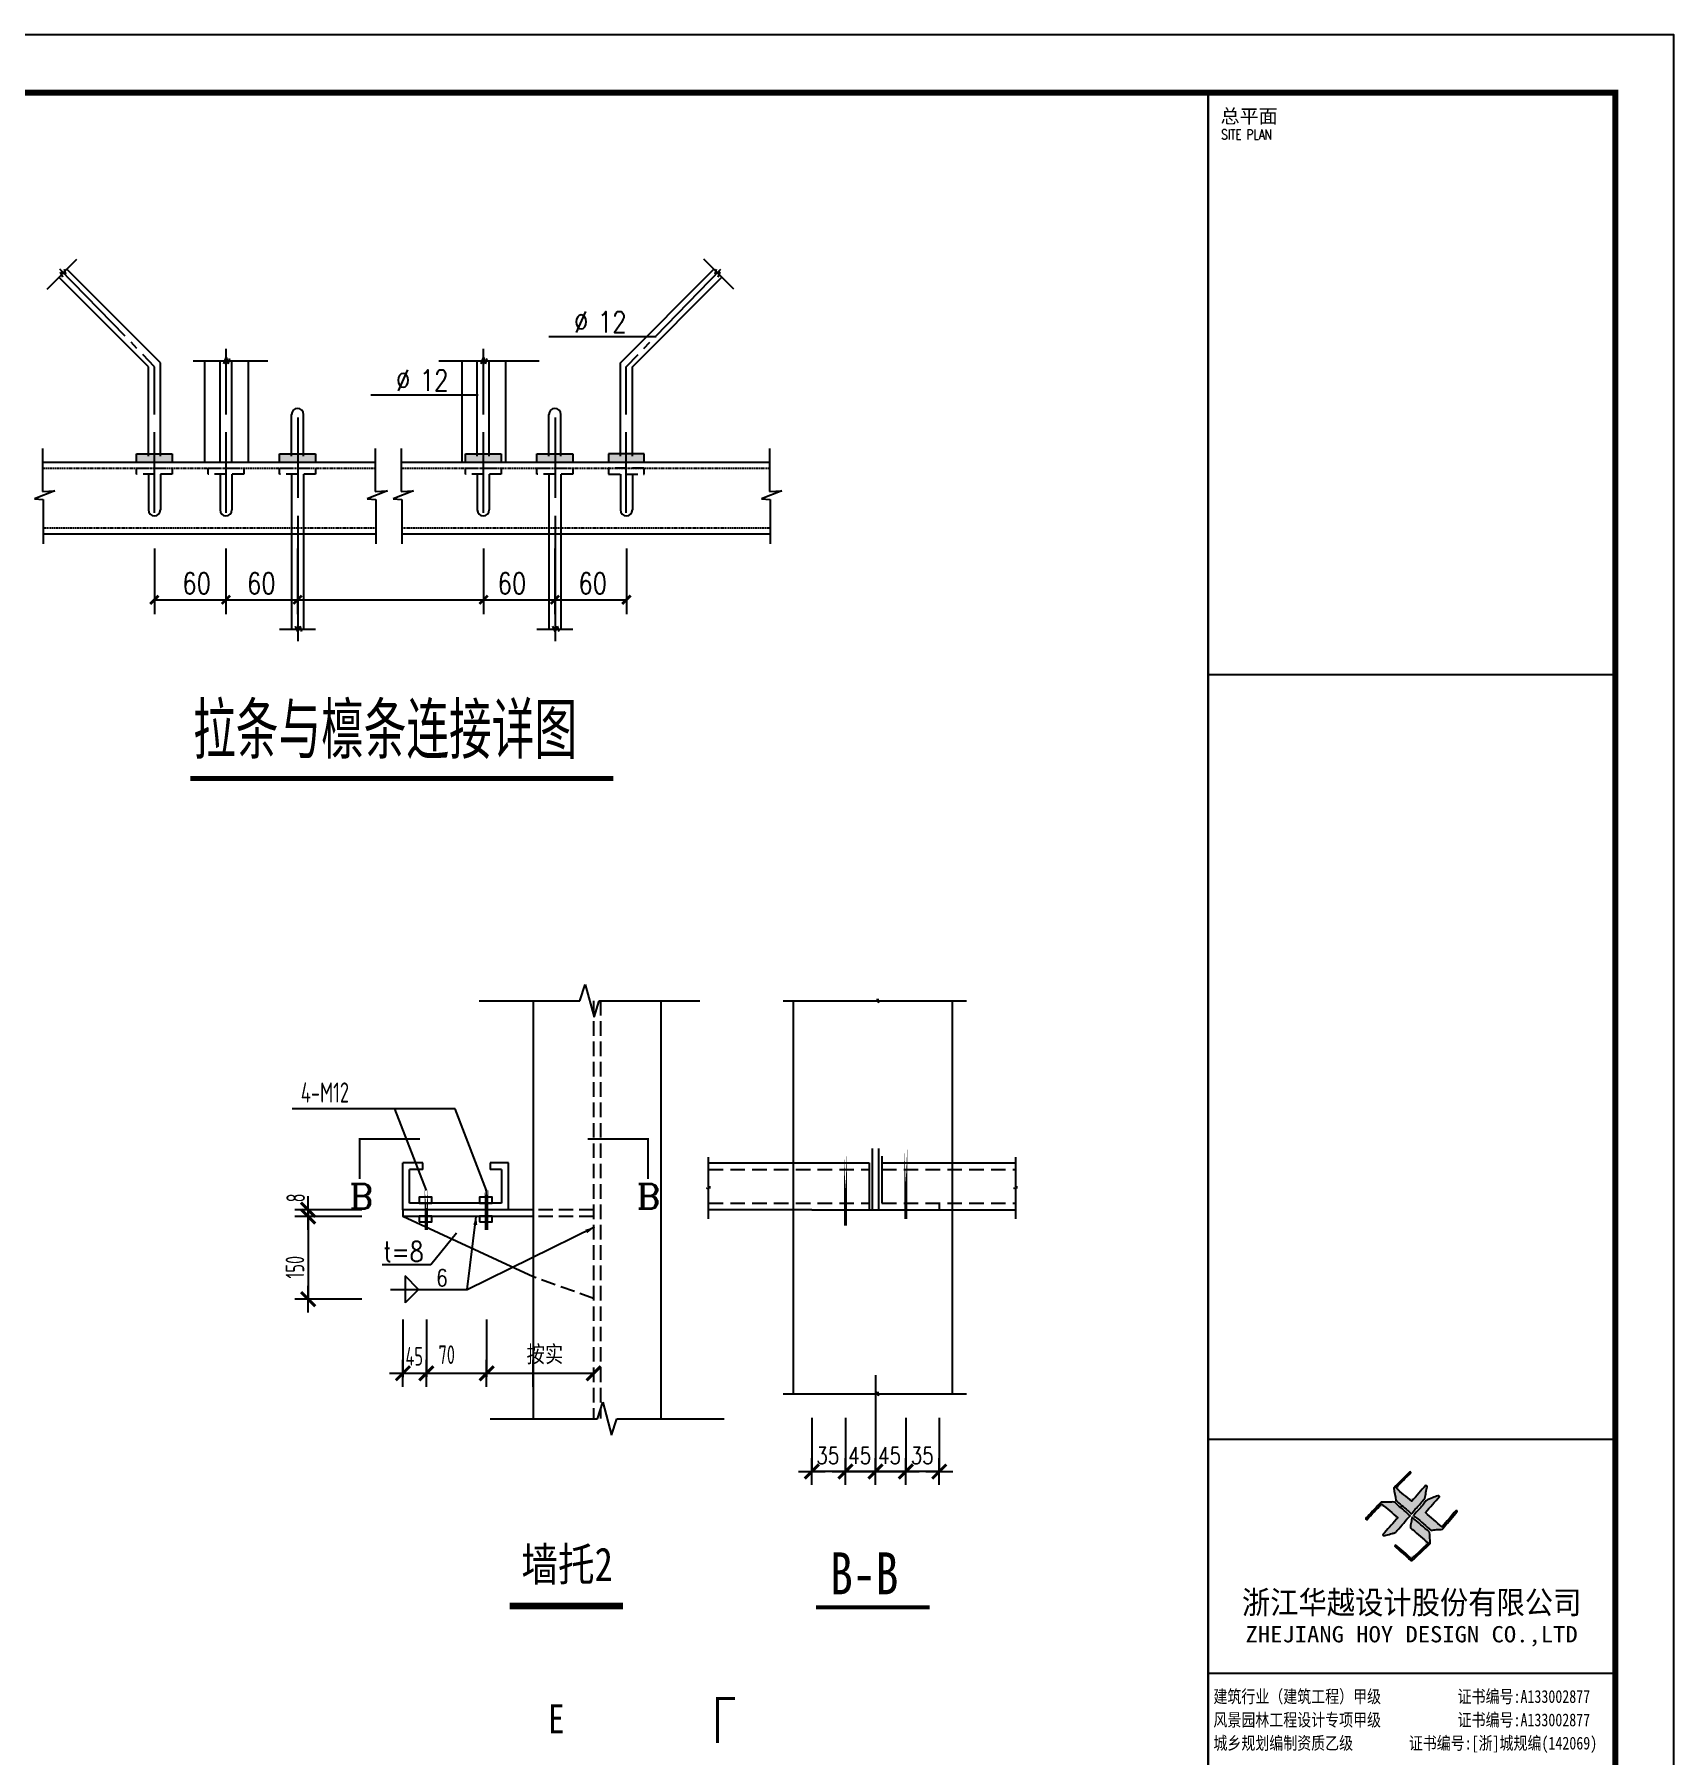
# Model space of a CAD drawing. Extents: x 492302 to 683319, y -252071 to 755100.
# Drawn here: x 549251 to 577425, y -222247 to -192671 of the extents above; entities that cross this region are included whole.
import ezdxf
from ezdxf.enums import TextEntityAlignment as Align

# ---------------------------------------------------------------- set-up
doc = ezdxf.new("R2010")
doc.units = 0
doc.header["$LTSCALE"] = 1000
doc.header["$MEASUREMENT"] = 0
for name, pattern in [('CENTER2', [28.575, 19.05, -3.175, 3.175, -3.175]), ('DASH', [0.35, 0.25, -0.1]), ('HIDDEN', [0.375, 0.25, -0.125]), ('HIDDEN2', [0.45, 0.3, -0.15])]:
    doc.linetypes.add(name, pattern=pattern)
for name, color, linetype in [('03', 3, 'Continuous'), ('1', 7, 'Continuous'), ('3T_WOOD', 21, 'Continuous'), ('COLUMN', 9, 'Continuous'), ('C型钢', 6, 'Continuous'), ('dim', 7, 'Continuous'), ('OTHER', 7, 'Continuous'), ('PUB_DIM', 171, 'Continuous'), ('PUB_TEXT', 7, 'Continuous'), ('PUB_TITLE', 171, 'Continuous'), ('TK', 4, 'Continuous'), ('中粗线', 2, 'Continuous'), ('水平支撑', 4, 'Continuous'), ('细线', 7, 'Continuous')]:
    doc.layers.add(name, color=color, linetype=linetype)
doc.layers.add('10', color=7, linetype='Continuous', lineweight=35)
doc.styles.add('-宋体', font='', dxfattribs={"width": 0.8})
doc.styles.add('_HZDX', font='txt.shx', dxfattribs={"width": 0.8, "bigfont": 'HZDX.shx'})
doc.styles.add('_HZTXT', font='txt.shx', dxfattribs={"width": 0.8, "bigfont": 'hztxt.shx'})
doc.styles.add('_TSSDENG', font='TSSDENG', dxfattribs={"width": 0.666667})
doc.styles.add('COMP', font='COMPLEX.shx', dxfattribs={"bigfont": 'hztxt'})
doc.styles.add('HT', font='simhei.ttf', dxfattribs={"width": 0.8})
doc.styles.add('HZTXT', font='tssdeng.shx', dxfattribs={"width": 0.7, "bigfont": 'hztxt.shx'})
doc.styles.add('HZTXT1', font='romans__.ttf', dxfattribs={"width": 0.75, "bigfont": 'HZTXT.SHX'})
doc.styles.add('ROMANS', font='romans__.ttf', dxfattribs={"width": 0.65, "height": 231.275})
doc.styles.add('图签宋体', font='', dxfattribs={"height": 300})
doc.styles.add('图签黑体', font='simhei.ttf', dxfattribs={"height": 550})
doc.styles.get('-宋体').set_extended_font_data('SimSun')
doc.styles.get('图签宋体').set_extended_font_data('NSimSun')

# ---------------------------------------------------------------- blocks, each defined once
blk = doc.blocks.new('X1')
at = {"layer": 'COLUMN', "ltscale": 10}
for p, q in [((-200, 0), (200, 0)), ((0, -200), (0, 200))]:
    blk.add_line(p, q, dxfattribs=at)
at = {"layer": 'COLUMN', "ltscale": 10, "const_width": 45}
blk.add_lwpolyline([(-106, -106), (106, 106)], dxfattribs=at)
blk = doc.blocks.new('Q321312312321321')
at = {"layer": '中粗线'}
h = blk.add_hatch(color=256, dxfattribs=at)
h.paths.add_polyline_path([(295313, -84983), (295313, -84767), (294854, -84767), (294854, -84983)])
h.paths.add_polyline_path([(295772, -84983), (295772, -84767), (295313, -84767), (295313, -84983)])
h = blk.add_hatch(color=256, dxfattribs=at)
h.paths.add_polyline_path([(298985, -84983), (298985, -84767), (298526, -84767), (298526, -84983)])
h.paths.add_polyline_path([(299444, -84983), (299444, -84767), (298985, -84767), (298985, -84983)])
h = blk.add_hatch(color=256, dxfattribs=at)
h.paths.add_polyline_path([(303749, -84983), (303749, -84767), (303290, -84767), (303290, -84983)])
h.paths.add_polyline_path([(304208, -84983), (304208, -84767), (303749, -84767), (303749, -84983)])
h = blk.add_hatch(color=256, dxfattribs=at)
h.paths.add_polyline_path([(305586, -84983), (305586, -84767), (305127, -84767), (305127, -84983)])
h.paths.add_polyline_path([(306045, -84983), (306045, -84767), (305586, -84767), (305586, -84983)])
h = blk.add_hatch(color=256, dxfattribs=at)
h.paths.add_polyline_path([(307422, -84983), (307422, -84767), (307881, -84767), (307881, -84983)])
h.paths.add_polyline_path([(306963, -84983), (306963, -84767), (307422, -84767), (307422, -84983)])
at = {"layer": 'dim'}
for p, q in [((292559, -80546), (293324, -79781)), ((310176, -80546), (309411, -79781)), ((292961, -80240), (292908, -80111)), ((292908, -80111), (293037, -80165)), ((293037, -80165), (293004, -80036)), ((309698, -80165), (309730, -80036)), ((309827, -80111), (309698, -80165)), ((309773, -80240), (309827, -80111)), ((308187, -81770), (305433, -81770)), ((296307, -82382), (298221, -82382)), ((297091, -82459), (297154, -82301)), ((297154, -82301), (297207, -82459)), ((297207, -82459), (297249, -82322)), ((302609, -82382), (305181, -82382)), ((303692, -82459), (303755, -82302)), ((303755, -82302), (303807, -82459)), ((303807, -82459), (303849, -82323)), ((303619, -83268), (300865, -83268)), ((292443, -84635), (292443, -85735)), ((300972, -84635), (300972, -85735)), ((301645, -84635), (301645, -85735)), ((311089, -84635), (311089, -85735)), ((292760, -85716), (292238, -85921)), ((292238, -85921), (292461, -85940)), ((292443, -85735), (292760, -85716)), ((292461, -85940), (292461, -87077)), ((301289, -85716), (300767, -85921)), ((300767, -85921), (300990, -85940)), ((300972, -85735), (301289, -85716)), ((300990, -85940), (300990, -87077)), ((301962, -85716), (301440, -85921)), ((301440, -85921), (301664, -85940)), ((301645, -85735), (301962, -85716)), ((301664, -85940), (301664, -87077)), ((311406, -85716), (310884, -85921)), ((310884, -85921), (311108, -85940)), ((311089, -85735), (311406, -85716)), ((311108, -85940), (311108, -87077)), ((295313, -87197), (295313, -88880)), ((297149, -87197), (297149, -88880)), ((298985, -87197), (298985, -88880)), ((298985, -87198), (298985, -88881)), ((303756, -87198), (303756, -88881)), ((305586, -87198), (305586, -88881)), ((307422, -87198), (307422, -88881)), ((295313, -88513), (307422, -88513)), ((298526, -89267), (299444, -89267)), ((298928, -89190), (298991, -89347)), ((298991, -89347), (299044, -89190)), ((299044, -89190), (299086, -89326)), ((305127, -89267), (306045, -89267)), ((305528, -89190), (305591, -89347)), ((305591, -89347), (305644, -89190)), ((305644, -89190), (305686, -89326))]:
    blk.add_line(p, q, dxfattribs=at)
at = {"layer": 'dim', "const_width": 68.8}
for points in [[(295420, -88406), (295206, -88620)], [(297256, -88406), (297042, -88620)], [(299093, -88406), (298878, -88621)], [(303863, -88406), (303649, -88621)], [(305693, -88406), (305478, -88621)], [(307529, -88406), (307314, -88621)]]:
    blk.add_lwpolyline(points, dxfattribs=at)
at = {"layer": 'dim', "const_width": 126, "elevation": -540}
blk.add_lwpolyline([(296234, -93097), (307090, -93097)], dxfattribs=at)
at = {"layer": '中粗线'}
for p, q in [((295160, -82535), (292865, -80240)), ((295466, -82433), (293069, -80036)), ((307269, -82433), (309666, -80036)), ((307575, -82535), (309870, -80240)), ((295160, -84830), (295160, -82535)), ((295466, -84830), (295466, -82433)), ((296605, -84983), (296605, -82382)), ((296996, -84983), (296996, -82382)), ((297302, -84983), (297302, -82382)), ((297729, -84983), (297729, -82382)), ((303206, -84983), (303206, -82382)), ((303596, -84830), (303596, -82382)), ((303902, -84830), (303902, -82382)), ((304329, -84983), (304329, -82382)), ((307269, -84830), (307269, -82433)), ((307575, -84830), (307575, -82535)), ((298832, -84830), (298832, -83759)), ((299138, -84830), (299138, -83759)), ((305433, -84830), (305433, -83759)), ((305739, -84830), (305739, -83759)), ((292443, -84983), (300972, -84983)), ((294854, -84983), (294854, -84767)), ((294854, -84767), (295772, -84767)), ((295772, -84767), (295772, -84983)), ((298526, -84983), (298526, -84767)), ((298526, -84767), (299444, -84767)), ((299444, -84767), (299444, -84983)), ((301645, -84983), (311089, -84983)), ((303290, -84767), (304208, -84767)), ((303290, -84983), (303290, -84767)), ((304208, -84767), (304208, -84983)), ((305127, -84767), (306045, -84767)), ((305127, -84983), (305127, -84767)), ((306045, -84767), (306045, -84983)), ((306963, -84767), (306963, -84983)), ((307881, -84767), (306963, -84767)), ((307881, -84983), (307881, -84767)), ((295160, -85289), (295160, -86207)), ((295466, -85289), (295466, -86207)), ((296996, -85289), (296996, -86207)), ((297302, -85289), (297302, -86207)), ((298832, -85289), (298832, -89267)), ((299138, -85289), (299138, -89267)), ((303596, -85289), (303596, -86207)), ((303902, -85289), (303902, -86207)), ((305433, -85289), (305433, -89267)), ((305739, -85289), (305739, -89267)), ((307269, -85289), (307269, -86207)), ((307575, -85289), (307575, -86207)), ((292461, -86819), (300990, -86819)), ((301664, -86819), (311108, -86819))]:
    blk.add_line(p, q, dxfattribs=at)
at = {"layer": '中粗线', "linetype": 'CENTER2'}
for p, q in [((307870, -82066), (308021, -81910)), ((307415, -82535), (307719, -82221))]:
    blk.add_line(p, q, dxfattribs=at)
at = {"layer": '中粗线', "linetype": 'HIDDEN2', "ltscale": 0.1}
for p, q in [((292443, -85136), (300972, -85136)), ((301645, -85136), (311089, -85136)), ((292461, -86666), (300990, -86666)), ((301664, -86666), (311108, -86666))]:
    blk.add_line(p, q, dxfattribs=at)
at = {"layer": '中粗线', "linetype": 'HIDDEN2'}
for p, q in [((294854, -85289), (294854, -85136)), ((294854, -85136), (295772, -85136)), ((295772, -85136), (295772, -85289)), ((296690, -85136), (297608, -85136)), ((296690, -85289), (296690, -85136)), ((297608, -85136), (297608, -85289)), ((298526, -85289), (298526, -85136)), ((298526, -85136), (299444, -85136)), ((299444, -85136), (299444, -85289)), ((303290, -85136), (304208, -85136)), ((303290, -85289), (303290, -85136)), ((304208, -85136), (304208, -85289)), ((305127, -85136), (306045, -85136)), ((305127, -85289), (305127, -85136)), ((306045, -85136), (306045, -85289)), ((306963, -85136), (306963, -85289)), ((307881, -85136), (306963, -85136)), ((307881, -85289), (307881, -85136)), ((295772, -85289), (294854, -85289)), ((297608, -85289), (296690, -85289)), ((299444, -85289), (298526, -85289)), ((304208, -85289), (303290, -85289)), ((306045, -85289), (305127, -85289)), ((306963, -85289), (307881, -85289))]:
    blk.add_line(p, q, dxfattribs=at)
at = {"layer": '中粗线'}
for centre, start, end in [((298985, -83759), 0, 180), ((305586, -83759), 0, 180), ((295313, -86207), 180, 0), ((297149, -86207), 180, 0), ((303749, -86207), 180, 0), ((307422, -86207), 180, 0)]:
    blk.add_arc(centre, 153, start, end, dxfattribs=at)
at = {"layer": '细线'}
for p, q in [((294563, -81755), (292889, -80031)), ((308172, -81755), (309846, -80031)), ((294864, -82066), (294713, -81910)), ((297155, -83759), (297155, -82076)), ((303756, -83759), (303756, -82076)), ((295319, -82535), (295015, -82221)), ((295319, -83759), (295319, -82535)), ((307415, -83759), (307415, -82535)), ((298992, -83838), (298992, -85901)), ((305592, -83838), (305592, -85901)), ((295319, -86281), (295319, -84218)), ((297155, -86281), (297155, -84218)), ((303756, -86281), (303756, -84218)), ((307415, -86281), (307415, -84218)), ((298992, -86360), (298992, -89573)), ((305592, -86360), (305592, -89573))]:
    blk.add_line(p, q, dxfattribs=at)
at = {"layer": '1', "color": 7, "linetype": 'Continuous', "style": '_HZDX', "width": 0.8}
blk.add_text('拉条与檩条连接详图', height=1440, dxfattribs=at).set_placement((296306, -92594))
at = {"layer": 'dim', "style": '_HZTXT', "width": 0.8}
for s, height, p in [('∅', 536, (306079, -81655)), ('12', 535.5, (306691, -81655)), ('∅', 536, (301511, -83153)), ('12', 535.5, (302123, -83153))]:
    blk.add_text(s, height=height, dxfattribs=at).set_placement(p)
for p in [(296396, -88360), (298056, -88360), (304484, -88360), (306558, -88360)]:
    blk.add_text('60', height=535.5, dxfattribs=at).set_placement(p, align=Align.CENTER)
blk = doc.blocks.new('A$C053D6479')
at = {"layer": 'PUB_TITLE'}
h = blk.add_hatch(color=256, dxfattribs=at)
h.dxf.hatch_style = 1
edge = h.paths.add_edge_path()
edge.add_spline(control_points=[(1026, 827), (1105, 920), (1188, 1008), (1266, 1102)], knot_values=[13, 13, 13, 13, 14, 14, 14, 14], degree=3, periodic=0)
edge.add_spline(control_points=[(1266, 1102), (1258, 1111), (1249, 1119), (1239, 1116)], knot_values=[12, 12, 12, 12, 13, 13, 13, 13], degree=3, periodic=0)
edge.add_spline(control_points=[(1239, 1116), (1210, 1107), (1179, 1092), (1144, 1077)], knot_values=[11, 11, 11, 11, 12, 12, 12, 12], degree=3, periodic=0)
edge.add_spline(control_points=[(1144, 1077), (1109, 1063), (1069, 1053), (1047, 1038)], knot_values=[10, 10, 10, 10, 11, 11, 11, 11], degree=3, periodic=0)
edge.add_spline(control_points=[(1047, 1038), (1028, 1026), (1007, 992), (991, 972)], knot_values=[9, 9, 9, 9, 10, 10, 10, 10], degree=3, periodic=0)
edge.add_spline(control_points=[(991, 972), (942, 913), (899, 868), (849, 810)], knot_values=[8, 8, 8, 8, 9, 9, 9, 9], degree=3, periodic=0)
edge.add_spline(control_points=[(849, 810), (842, 801), (822, 776), (822, 775)], knot_values=[7, 7, 7, 7, 8, 8, 8, 8], degree=3, periodic=0)
edge.add_spline(control_points=[(822, 775), (823, 771), (848, 752), (859, 744)], knot_values=[6, 6, 6, 6, 7, 7, 7, 7], degree=3, periodic=0)
edge.add_spline(control_points=[(859, 744), (949, 670), (1035, 592), (1122, 521)], knot_values=[5, 5, 5, 5, 6, 6, 6, 6], degree=3, periodic=0)
edge.add_spline(control_points=[(1122, 521), (1153, 527), (1185, 530), (1217, 533)], knot_values=[4, 4, 4, 4, 5, 5, 5, 5], degree=3, periodic=0)
edge.add_spline(control_points=[(1217, 533), (1246, 535), (1293, 532), (1316, 542)], knot_values=[3, 3, 3, 3, 4, 4, 4, 4], degree=3, periodic=0)
edge.add_spline(control_points=[(1316, 542), (1327, 547), (1338, 565), (1349, 579)], knot_values=[2, 2, 2, 2, 3, 3, 3, 3], degree=3, periodic=0)
edge.add_spline(control_points=[(1349, 579), (1423, 670), (1507, 759), (1572, 848)], knot_values=[1, 1, 1, 1, 2, 2, 2, 2], degree=3, periodic=0)
edge.add_spline(control_points=[(1572, 848), (1564, 852), (1561, 861), (1551, 862)], knot_values=[0, 0, 0, 0, 1, 1, 1, 1], degree=3, periodic=0)
edge.add_spline(control_points=[(1551, 862), (1469, 769), (1393, 671), (1310, 579)], knot_values=[15, 15, 15, 15, 16, 16, 16, 16], degree=3, periodic=0)
edge.add_spline(control_points=[(1310, 579), (1216, 662), (1118, 742), (1026, 827)], knot_values=[14, 14, 14, 14, 15, 15, 15, 15], degree=3, periodic=0)
at = {"layer": 'TK'}
h = blk.add_hatch(color=256, dxfattribs=at)
h.dxf.hatch_style = 2
edge = h.paths.add_edge_path()
edge.add_spline(control_points=[(728, 856), (728, 856), (728, 856), (719, 864), (651, 922), (580, 978), (514, 1036), (509, 1106), (488, 1176), (479, 1247), (570, 1343), (663, 1436), (758, 1526), (764, 1523), (768, 1518), (774, 1515), (693, 1422), (599, 1343), (520, 1249), (607, 1171), (698, 1096), (789, 1021), (874, 1109), (950, 1206), (1031, 1298), (1066, 1286), (1054, 1262), (1045, 1224), (1036, 1188), (1031, 1158), (1024, 1121), (1020, 1104), (1017, 1085), (1012, 1071), (1004, 1052), (976, 1026), (956, 1003), (906, 946), (866, 899), (814, 839), (806, 829), (789, 806), (787, 806), (777, 804), (728, 856)], knot_values=[0, 0, 0, 0, 0.005, 0.01, 1, 1, 1, 2, 2, 2, 3, 3, 3, 4, 4, 4, 5, 5, 5, 6, 6, 6, 7, 7, 7, 8, 8, 8, 9, 9, 9, 10, 10, 10, 11, 11, 11, 12, 12, 12, 13, 13, 13, 14, 14, 14, 14], degree=3, periodic=0)
h = blk.add_hatch(color=256, dxfattribs=at)
h.dxf.hatch_style = 2
edge = h.paths.add_edge_path()
edge.add_spline(control_points=[(366, 894), (366, 894), (366, 894), (270, 970), (183, 883), (101, 791), (16, 703), (-18, 714), (9, 735), (28, 755), (103, 838), (192, 930), (266, 1005), (319, 1009), (387, 1005), (442, 1007), (456, 1008), (472, 1011), (485, 1007), (507, 1000), (534, 967), (555, 949), (624, 891), (699, 833), (760, 773), (689, 691), (614, 604), (539, 517), (529, 505), (516, 487), (506, 482), (492, 475), (469, 472), (452, 467), (416, 456), (383, 448), (342, 438), (323, 433), (297, 422), (293, 440), (291, 452), (313, 470), (322, 480), (400, 566), (477, 652), (553, 736), (460, 815), (366, 894)], knot_values=[0, 0, 0, 0, 0.005, 0.01, 1, 1, 1, 2, 2, 2, 3, 3, 3, 4, 4, 4, 5, 5, 5, 6, 6, 6, 7, 7, 7, 8, 8, 8, 9, 9, 9, 10, 10, 10, 11, 11, 11, 12, 12, 12, 13, 13, 13, 14, 14, 14, 15, 15, 15, 15], degree=3, periodic=0)
h = blk.add_hatch(color=256, dxfattribs=at)
h.dxf.hatch_style = 2
edge = h.paths.add_edge_path()
edge.add_spline(control_points=[(511, 261), (511, 261), (511, 261), (516, 267), (609, 192), (696, 111), (785, 33), (883, 118), (977, 208), (1070, 298), (992, 373), (892, 456), (803, 534), (791, 544), (768, 561), (766, 569), (761, 588), (776, 634), (780, 655), (785, 690), (788, 721), (795, 746), (897, 661), (998, 576), (1097, 490), (1100, 425), (1106, 361), (1107, 294), (1018, 207), (925, 121), (830, 33), (818, 21), (800, 0), (787, 0), (768, -1), (725, 49), (712, 60), (662, 103), (616, 143), (568, 186), (545, 207), (518, 224), (499, 250), (501, 259), (511, 261)], knot_values=[0, 0, 0, 0, 0.005, 0.01, 1, 1, 1, 2, 2, 2, 3, 3, 3, 4, 4, 4, 5, 5, 5, 6, 6, 6, 7, 7, 7, 8, 8, 8, 9, 9, 9, 10, 10, 10, 11, 11, 11, 12, 12, 12, 13, 13, 13, 14, 14, 14, 14], degree=3, periodic=0)
for points, knots in [([(1031, 1298), (1066, 1286), (1054, 1262), (1045, 1224), (1036, 1188), (1031, 1158), (1024, 1121), (1020, 1104), (1017, 1085), (1012, 1071), (1004, 1052), (976, 1026), (956, 1003), (906, 946), (866, 899), (814, 839), (806, 829), (789, 806), (787, 806), (777, 804), (728, 856), (719, 864), (651, 922), (580, 978), (514, 1036), (509, 1106), (488, 1176), (479, 1247), (570, 1343), (663, 1436), (758, 1526), (764, 1523), (768, 1518), (774, 1515), (693, 1422), (599, 1343), (520, 1249), (607, 1171), (698, 1096), (789, 1021), (874, 1109), (950, 1206), (1031, 1298)], [0, 0, 0, 0, 1, 1, 1, 2, 2, 2, 3, 3, 3, 4, 4, 4, 5, 5, 5, 6, 6, 6, 7, 7, 7, 8, 8, 8, 9, 9, 9, 10, 10, 10, 11, 11, 11, 12, 12, 12, 13, 13, 13, 14, 14, 14, 14]), ([(555, 949), (624, 891), (699, 833), (760, 773), (689, 691), (614, 604), (539, 517), (529, 505), (516, 487), (506, 482), (492, 475), (469, 472), (452, 467), (416, 456), (383, 448), (342, 438), (323, 433), (297, 422), (293, 440), (291, 452), (313, 470), (322, 480), (400, 566), (477, 652), (553, 736), (460, 815), (366, 894), (270, 970), (183, 883), (101, 791), (16, 703), (-18, 714), (9, 735), (28, 755), (103, 838), (192, 930), (266, 1005), (319, 1009), (387, 1005), (442, 1007), (456, 1008), (472, 1011), (485, 1007), (507, 1000), (534, 967), (555, 949)], [0, 0, 0, 0, 1, 1, 1, 2, 2, 2, 3, 3, 3, 4, 4, 4, 5, 5, 5, 6, 6, 6, 7, 7, 7, 8, 8, 8, 9, 9, 9, 10, 10, 10, 11, 11, 11, 12, 12, 12, 13, 13, 13, 14, 14, 14, 15, 15, 15, 15]), ([(1551, 862), (1561, 861), (1564, 852), (1572, 848), (1507, 759), (1423, 670), (1349, 579), (1338, 565), (1327, 547), (1316, 542), (1293, 532), (1246, 535), (1217, 533), (1185, 530), (1153, 527), (1122, 521), (1035, 592), (949, 670), (859, 744), (848, 752), (823, 771), (822, 775), (822, 776), (842, 801), (849, 810), (899, 868), (942, 913), (991, 972), (1007, 992), (1028, 1026), (1047, 1038), (1069, 1053), (1109, 1063), (1144, 1077), (1179, 1092), (1210, 1107), (1239, 1116), (1249, 1119), (1258, 1111), (1266, 1102), (1188, 1008), (1105, 920), (1026, 827), (1118, 742), (1216, 662), (1310, 579), (1393, 671), (1469, 769), (1551, 862)], [0, 0, 0, 0, 1, 1, 1, 2, 2, 2, 3, 3, 3, 4, 4, 4, 5, 5, 5, 6, 6, 6, 7, 7, 7, 8, 8, 8, 9, 9, 9, 10, 10, 10, 11, 11, 11, 12, 12, 12, 13, 13, 13, 14, 14, 14, 15, 15, 15, 16, 16, 16, 16]), ([(1097, 490), (1100, 425), (1106, 361), (1107, 294), (1018, 207), (925, 121), (830, 33), (818, 21), (800, 0), (787, 0), (768, -1), (725, 49), (712, 60), (662, 103), (616, 143), (568, 186), (545, 207), (518, 224), (499, 250), (501, 259), (511, 261), (516, 267), (609, 192), (696, 111), (785, 33), (883, 118), (977, 208), (1070, 298), (992, 373), (892, 456), (803, 534), (791, 544), (768, 561), (766, 569), (761, 588), (776, 634), (780, 655), (785, 690), (788, 721), (795, 746), (897, 661), (998, 576), (1097, 490)], [0, 0, 0, 0, 1, 1, 1, 2, 2, 2, 3, 3, 3, 4, 4, 4, 5, 5, 5, 6, 6, 6, 7, 7, 7, 8, 8, 8, 9, 9, 9, 10, 10, 10, 11, 11, 11, 12, 12, 12, 13, 13, 13, 14, 14, 14, 14])]:
    blk.add_open_spline(points, degree=3, knots=knots, dxfattribs=at)
blk = doc.blocks.new('GeYuanFrame_33718775', base_point=(20.09, 4.53))
at = {"layer": 'TK'}
blk.add_line((781.09, 316.93), (851.09, 316.93), dxfattribs=at)
blk.add_lwpolyline([(20.09, 4.53), (20.09, 598.53), (861.09, 598.53), (861.09, 4.53)], close=True, dxfattribs=at)
at = {"layer": 'TK', "const_width": 1}
blk.add_lwpolyline([(45.09, 588.53), (851.09, 588.53), (851.09, 14.53), (45.09, 14.53)], close=True, dxfattribs=at)
at = {"layer": 'TK'}
for points, const_width in [([(781.09, 588.53), (781.09, 14.53)], 0.4), ([(781.09, 488.5), (851.09, 488.5)], 0.35), ([(781.09, 357.14), (851.09, 357.14)], 0.35)]:
    blk.add_lwpolyline(points, dxfattribs=dict(at, const_width=const_width))
at = {"layer": 'PUB_TITLE', "xscale": 0.01000000000021828, "yscale": 0.01000000000021828, "zscale": 0.01}
blk.add_blockref('A$C053D6479', (808.19, 336.27), dxfattribs=at)
at = {"layer": 'TK', "style": '图签宋体'}
blk.add_text('总平面', height=2.4, dxfattribs=at).set_placement((783.23, 583.28))
at = {"layer": 'TK'}
for s, height, style, width, p in [('SITE PLAN', 1.697, 'ROMANS', 0.76, (783.35, 580.49)), ('建筑行业（建筑工程）甲级           证书编号:A133002877', 2.2, '-宋体', 0.8, (782, 311.83)), ('风景园林工程设计专项甲级           证书编号:A133002877', 2.2, '-宋体', 0.8, (782, 307.81)), ('城乡规划编制资质乙级        证书编号:[浙]城规编(142069)', 2.2, '-宋体', 0.8, (782, 303.82))]:
    blk.add_text(s, height=height, dxfattribs=dict(at, style=style, width=width)).set_placement(p)
for s, height, style, width, p in [('浙江华越设计股份有限公司', 3.96, 'HT', 0.9, (816.07, 329.16)), ('ZHEJIANG HOY DESIGN CO.,LTD', 2.8, '图签黑体', 1.11, (816.06, 323.29))]:
    blk.add_text(s, height=height, dxfattribs=dict(at, style=style, width=width)).set_placement(p, align=Align.MIDDLE)

msp = doc.modelspace()

# ---------------------------------------------------------------- linework, layer by layer
for p, q in [((557825.5, -209277.3), (557825.5, -212867.3)), ((560015.7, -209277.3), (560015.7, -216451.7)), ((562122, -209277.3), (563733.4, -209277.3)), ((562290.9, -209277.3), (562290.9, -216031.4)), ((563733.4, -209277.3), (563747.6, -209242.4)), ((563747.6, -209242.4), (563754.6, -209308.9)), ((563754.6, -209308.9), (563768, -209277.3)), ((563768, -209277.3), (565273.7, -209277.3)), ((565026.4, -209277.3), (565026.4, -216031.4)), ((556482.7, -211135.4), (553682.9, -211135.4)), ((555987.5, -212534.2), (555445.7, -211135.4)), ((557024.4, -212534.2), (556482.7, -211135.4)), ((560837.8, -212473.8), (560837.8, -211961.5)), ((566119, -212473.8), (566119, -211961.5)), ((555929.9, -212060.8), (555584.2, -212060.8)), ((555584.2, -212867.3), (555584.2, -212060.8)), ((555699.5, -212752.1), (555699.5, -212176)), ((555929.9, -212176), (555699.5, -212176)), ((555929.9, -212176), (555929.9, -212060.8)), ((557402.1, -212060.8), (557082, -212060.8)), ((557082, -212060.8), (557082, -212176)), ((557280, -212176), (557082, -212176)), ((557280, -212176), (557280, -212752.1)), ((560837.8, -212060.8), (563599.7, -212060.8)), ((563818.6, -212060.8), (566119, -212060.8)), ((560802.9, -212494.2), (560869.4, -212487.2)), ((560837.8, -212508.4), (560802.9, -212494.2)), ((560869.4, -212487.2), (560837.8, -212473.8)), ((560837.8, -213023.8), (560837.8, -212508.4)), ((566084.1, -212494.2), (566150.6, -212487.2)), ((566119, -212508.4), (566084.1, -212494.2)), ((566150.6, -212487.2), (566119, -212473.8)), ((566119, -213023.8), (566119, -212508.4)), ((557825.5, -212867.3), (555584.2, -212867.3)), ((557402.1, -212867.3), (555584.2, -212867.3)), ((555584.2, -212867.3), (555584.2, -212982.5)), ((557280, -212752.1), (555699.5, -212752.1)), ((557825.5, -212867.3), (557825.5, -212982.5)), ((562614.6, -212867.3), (560837.8, -212867.3)), ((562614.6, -212867.3), (566119, -212867.3)), ((562614.6, -212867.3), (564803.7, -212867.3)), ((564803.7, -212752.1), (564803.7, -212867.3)), ((557825.5, -212982.5), (555584.2, -212982.5)), ((557825.5, -212982.5), (557825.5, -214019.4)), ((555621.6, -214004.9), (555621.6, -214465.8)), ((555852, -214235.3), (555621.6, -214004.9)), ((557825.5, -214019.4), (557825.5, -216451.7)), ((555372.2, -214235.3), (556688.9, -214235.3)), ((555852, -214235.3), (555621.6, -214465.8)), ((555584.2, -214755.6), (555584.2, -215745)), ((555987.5, -214755.6), (555987.5, -215737.5)), ((557024.4, -214755.6), (557024.4, -215737.5)), ((555523, -215677.3), (558863, -215677.3)), ((562122, -216031.4), (563733.4, -216031.4)), ((563733.4, -216031.4), (563747.6, -215996.5)), ((563747.6, -215996.5), (563754.6, -216063)), ((563754.6, -216063), (563768, -216031.4)), ((563768, -216031.4), (565273.7, -216031.4)), ((562614.6, -216444), (562614.6, -217365.7)), ((563190.7, -216444), (563190.7, -217365.7)), ((564227.6, -216444), (564227.6, -217365.7)), ((564803.7, -216444), (564803.7, -217365.7)), ((563190.7, -217365.7), (564227.6, -217365.7))]:
    msp.add_line(p, q)
at = {"linetype": 'DASH'}
for p, q in [((558863, -209277.3), (558863, -216451.7)), ((558978.2, -209277.3), (558978.2, -216451.7)), ((558863, -212867.3), (557825.5, -212867.3)), ((558863, -212982.5), (557825.5, -212982.5))]:
    msp.add_line(p, q, dxfattribs=at)
at = {"color": 7, "linetype": 'Continuous'}
for p, q in [((563818.6, -211945.6), (563818.6, -212752.1)), ((563599.7, -212060.8), (563599.7, -212867.3))]:
    msp.add_line(p, q, dxfattribs=at)
at = {"linetype": 'HIDDEN'}
for p, q in [((560837.8, -212176), (563599.7, -212176)), ((563818.6, -212176), (566119, -212176)), ((560837.8, -212752.1), (563599.7, -212752.1)), ((563818.6, -212752.1), (566119, -212752.1))]:
    msp.add_line(p, q, dxfattribs=at)
at = {"color": 1}
for p, q in [((557024.4, -212534.2), (557024.4, -213212.9)), ((563709.1, -215708.2), (563709.1, -217365.7))]:
    msp.add_line(p, q, dxfattribs=at)
at = {"const_width": 34.6}
for points in [[(554840.5, -212341.7), (554840.5, -211650.5), (555877.3, -211650.5)], [(559799.5, -212341.7), (559799.5, -211650.5), (558762.7, -211650.5)]]:
    msp.add_lwpolyline(points, dxfattribs=at)
at = {"color": 1, "const_width": 51.8}
for points in [[(563190.7, -211908.7), (563190.7, -213140.8)], [(564227.6, -211793.5), (564227.6, -213025.6)], [(555987.5, -212534.2), (555987.5, -213212.9)], [(557015.6, -212534.2), (557015.6, -213212.9)], [(557024.4, -212534.2), (557024.4, -213212.9)]]:
    msp.add_lwpolyline(points, close=True, dxfattribs=at)
at = {"layer": '03'}
for p, q in [((563651.5, -211815), (563651.5, -212851.9)), ((563766.7, -212851.9), (563766.7, -211815)), ((557825.5, -214019.4), (555584.2, -212982.5))]:
    msp.add_line(p, q, dxfattribs=at)
at = {"layer": '03', "linetype": 'DASH'}
msp.add_line((558863, -214393.5), (557825.5, -214019.4), dxfattribs=at)
at = {"layer": '10', "color": 7, "const_width": 115.2, "elevation": 1792.2}
msp.add_lwpolyline([(557421, -219676.5), (559366, -219676.5)], dxfattribs=at)
at = {"layer": 'COLUMN', "ltscale": 10}
for p, q in [((553955.7, -212867.3), (553955.7, -214404.8)), ((554877.4, -212867.3), (553955.7, -212867.3)), ((554877.4, -212982.5), (553955.7, -212982.5)), ((556688.9, -214235.3), (556845.6, -212982.5)), ((556688.9, -214235.3), (558877.4, -213161.5)), ((556062.9, -213808.4), (556504, -213263.8)), ((555226, -213808.4), (556062.9, -213808.4)), ((554877.4, -214404.8), (553955.7, -214404.8)), ((557825.5, -215907.7), (557825.5, -215446.9)), ((557595.1, -215677.3), (558055.9, -215677.3)), ((564803.7, -217365.7), (562614.6, -217365.7))]:
    msp.add_line(p, q, dxfattribs=at)
for points in [[(556845.6, -212982.5, 0, 69.1, 0), (556828.6, -213127.4, 69.1, 69.1, 0)], [(558882.8, -213165.4, 0, 69.1, 0), (558735.3, -213239.6, 69.1, 69.1, 0)]]:
    msp.add_lwpolyline(points, format="xyseb", dxfattribs=at)
at = {"layer": 'COLUMN', "ltscale": 10, "const_width": 51.8}
msp.add_lwpolyline([(558740.8, -215799.5), (558985.2, -215555.1)], dxfattribs=at)
at = {"layer": 'C型钢'}
msp.add_line((557402.1, -212867.3), (557402.1, -212060.8), dxfattribs=at)
at = {"layer": 'OTHER'}
for p, q in [((558626.8, -209275.8), (558716.4, -208994.2)), ((558716.4, -208994.2), (558870, -209557.4)), ((556897.4, -209275.8), (558626.8, -209275.8)), ((558870, -209557.4), (558959.6, -209275.8)), ((558959.6, -209275.8), (560689, -209275.8)), ((558928.6, -216457.8), (559018.2, -216176.2)), ((559018.2, -216176.2), (559171.8, -216739.4)), ((557086, -216457.8), (558928.6, -216457.8)), ((559171.8, -216739.4), (559261.4, -216457.8)), ((559261.4, -216457.8), (561104, -216457.8))]:
    msp.add_line(p, q, dxfattribs=at)
at = {"layer": 'PUB_DIM'}
for points in [[(555861.6, -212752.1), (556083.3, -212752.1), (556083.3, -212653.9), (555861.6, -212653.9)], [(556899, -212752.1), (557120.6, -212752.1), (557120.6, -212653.9), (556899, -212653.9)], [(555861.6, -213076.2), (556083.3, -213076.2), (556083.3, -212978.1), (555861.6, -212978.1)], [(556899, -213076.2), (557120.6, -213076.2), (557120.6, -212978.1), (556899, -212978.1)]]:
    msp.add_lwpolyline(points, close=True, dxfattribs=at)
at = {"layer": 'PUB_TEXT', "const_width": 72}
msp.add_lwpolyline([(562684.3, -219700.1), (564637.9, -219700.1)], dxfattribs=at)
at = {"layer": '水平支撑', "const_width": 50}
msp.add_lwpolyline([(561290.6, -221265.1), (560990.3, -221265.1), (560990.3, -222029.2)], dxfattribs=at)

# ---------------------------------------------------------------- block references
at = {"color": 1, "xscale": 0.6700000017881393, "yscale": 0.6700000017881393, "zscale": 0.67}
msp.add_blockref('Q321312312321321', (353453.9, -143082.1), dxfattribs=at)
at = {"xscale": 1.152143999934196, "yscale": 1.152143999934196, "zscale": 1.152143999934196, "rotation": 90}
for p in [(553955.7, -212867.3), (553955.7, -212982.5), (553955.7, -214404.8)]:
    msp.add_blockref('X1', p, dxfattribs=at)
at = {"xscale": 1.152143999934196, "yscale": 1.152143999934196, "zscale": 1.152143999934196}
for p in [(555584.2, -215677.3), (555987.5, -215677.3), (557024.4, -215677.3), (562614.6, -217365.7), (563190.7, -217365.7), (563709.1, -217365.7), (564227.6, -217365.7), (564803.7, -217365.7)]:
    msp.add_blockref('X1', p, dxfattribs=at)
at = {"layer": '3T_WOOD', "xscale": 100, "yscale": 100, "zscale": 100}
msp.add_blockref('GeYuanFrame_33718775', (493324.9, -252071.2), dxfattribs=at)

# ---------------------------------------------------------------- texts
for s, height, style, width, p in [('4-M12', 345.64, 'HZTXT', 0.7, (553829.8, -211025.4)), ('t=8', 345.64, 'HZTXT1', 0.8, (555250.1, -213758.1)), ('6', 288, 'HZTXT1', 0.8, (556157.3, -214180.7)), ('45', 320, '_TSSDENG', 0.666667, (555629.2, -215545.6)), ('70', 320, '_TSSDENG', 0.666667, (556197.4, -215517.6)), ('按实', 288.04, 'HZTXT1', 0.8, (557711, -215491.9)), ('35', 288.04, 'HZTXT1', 0.8, (562690.4, -217235.8)), ('45', 288.04, 'HZTXT1', 0.8, (563239.5, -217235.8)), ('45', 288.04, 'HZTXT1', 0.8, (563751.3, -217235.8)), ('35', 288.04, 'HZTXT1', 0.8, (564313, -217235.8))]:
    msp.add_text(s, height=height, dxfattribs=dict(style=style, width=width)).set_placement(p)
at = {"style": '_TSSDENG', "width": 0.666667}
for s, p in [('8', (553902.3, -212740.6)), ('150', (553888.8, -214049.7))]:
    msp.add_text(s, height=320, rotation=90, dxfattribs=at).set_placement(p)
at = {"style": 'COMP'}
for p in [(554869.4, -212638.3), (559804, -212638.3)]:
    msp.add_attdef('B', text='', height=432, dxfattribs=at).set_placement(p, align=Align.MIDDLE)
at = {"layer": 'PUB_TEXT', "style": '-宋体', "width": 0.8}
for s, height, p in [('墙托2', 576, (557622.3, -219247.4)), ('B-B', 720, (562926.1, -219475.1)), ('E', 500, (558085.9, -221865.5))]:
    msp.add_text(s, height=height, dxfattribs=at).set_placement(p)

doc.saveas('drawing.dxf')
